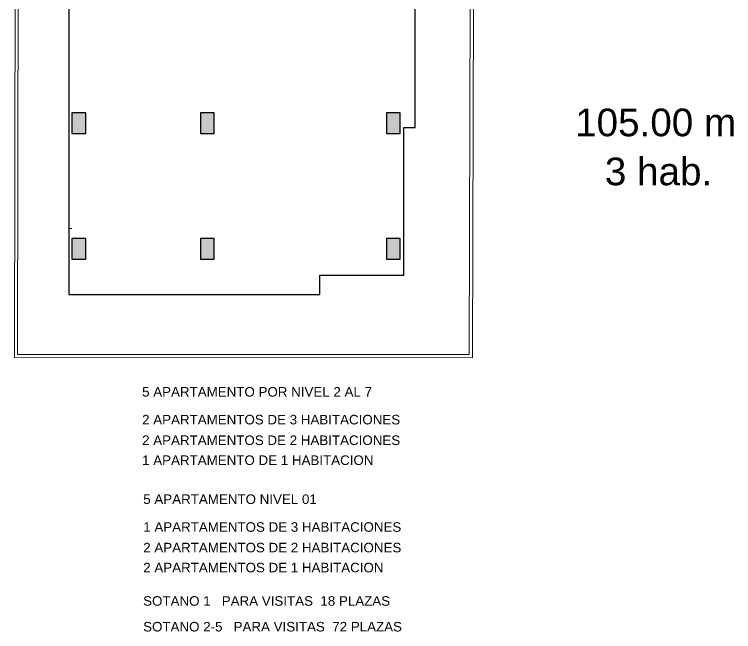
# Model space of a CAD drawing. Header units: metres. Extents: x -598 to 357, y -242 to 574.
# Drawn here: x -159.65 to -128.31, y 261.77 to 288.67 of the extents above; entities that cross this region are included whole.
import ezdxf

# ---------------------------------------------------------------- set-up
doc = ezdxf.new("R2010")
doc.units = ezdxf.units.M
for name, color, linetype in [('_TEXTO TITULOS', 251, 'Continuous'), ('APTOS_SPZ_MCH_N2 MUNI$0$DUCTOS', 1, 'Continuous'), ('MINUSV', 7, 'Continuous')]:
    doc.layers.add(name, color=color, linetype=linetype)
doc.layers.add('Muro Mamspoteria', color=5, linetype='Continuous', lineweight=9)
doc.styles.add('TS', font='arial.ttf')

# ---------------------------------------------------------------- blocks, each defined once
blk = doc.blocks.new('columna')
at = {"true_color": 0x939598}
h = blk.add_hatch(color=252, dxfattribs=at)
h.dxf.hatch_style = 1
h.paths.add_polyline_path([(154.747, 259.896), (155.647, 259.896), (155.647, 259.296), (154.747, 259.296)])
at = {"color": 252, "true_color": 0x939598}
blk.add_lwpolyline([(154.747, 259.896), (155.647, 259.896), (155.647, 259.296), (154.747, 259.296), (154.747, 259.896)], dxfattribs=at)

msp = doc.modelspace()

# ---------------------------------------------------------------- linework, layer by layer
at = {"layer": 'APTOS_SPZ_MCH_N2 MUNI$0$DUCTOS'}
msp.add_lwpolyline([(-146.336, 277.307), (-142.679, 277.307), (-142.681, 283.733), (-142.185, 283.734), (-142.183, 289.421), (-142.679, 289.421), (-142.679, 291.871), (-143.079, 291.871), (-143.079, 293.721), (-142.679, 293.721), (-142.679, 308.682), (-143.879, 308.682), (-143.879, 308.432), (-149.439, 308.432), (-149.439, 308.822), (-157.279, 308.822), (-157.279, 276.459), (-146.336, 276.459), (-146.336, 277.307)], dxfattribs=at)
at = {"layer": 'Muro Mamspoteria', "lineweight": 0}
msp.add_line((-157.138, 283.483), (-157.139, 284.383), dxfattribs=at)
msp.add_lwpolyline([(-139.688, 273.7), (-139.579, 315.231), (-146.74, 315.189), (-149.427, 315.197), (-149.66, 315.216), (-150.011, 315.223), (-154.757, 315.228), (-157.518, 315.237), (-159.574, 315.231), (-159.649, 273.709), (-139.688, 273.7)], dxfattribs=at)
msp.add_lwpolyline([(-139.828, 273.84), (-139.72, 315.09), (-146.74, 315.049), (-149.433, 315.057), (-149.667, 315.076), (-150.012, 315.083), (-154.758, 315.088), (-157.518, 315.097), (-159.434, 315.091), (-159.508, 273.849)], close=True, dxfattribs=at)
at = {"layer": 'Muro Mamspoteria'}
msp.add_lwpolyline([(-157.279, 279.33), (-157.139, 279.33)], dxfattribs=at)

# ---------------------------------------------------------------- block references
at = {"layer": 'MINUSV', "xscale": -1, "rotation": 270}
for p in [(-416.435, 128.736), (-410.835, 128.736), (-402.735, 128.736), (-416.435, 123.26), (-410.835, 123.26), (-402.735, 123.26)]:
    msp.add_blockref('columna', p, dxfattribs=at)

# ---------------------------------------------------------------- texts
at = {"layer": '_TEXTO TITULOS', "color": 3, "style": 'TS'}
for s, p in [('105.00 m  ', (-135.217, 283.356)), ('3 hab.', (-133.922, 281.221))]:
    msp.add_text(s, height=1.2048, dxfattribs=at).set_placement(p)
at = {"layer": '_TEXTO TITULOS', "style": 'TS'}
for s, p in [('5 APARTAMENTO POR NIVEL 2 AL 7', (-154.083, 272.012)), ('2 APARTAMENTOS DE 3 HABITACIONES', (-154.083, 270.8)), ('2 APARTAMENTOS DE 2 HABITACIONES', (-154.083, 269.903)), ('1 APARTAMENTO DE 1 HABITACION', (-154.083, 269.033)), ('5 APARTAMENTO NIVEL 01', (-154.034, 267.334)), ('1 APARTAMENTOS DE 3 HABITACIONES', (-154.034, 266.122)), ('2 APARTAMENTOS DE 2 HABITACIONES', (-154.034, 265.225)), ('2 APARTAMENTOS DE 1 HABITACION', (-154.034, 264.355)), ('SOTANO 1   PARA VISITAS  18 PLAZAS', (-154.038, 262.9)), ('SOTANO 2-5   PARA VISITAS  72 PLAZAS', (-154.038, 261.778))]:
    msp.add_text(s, height=0.41626, dxfattribs=at).set_placement(p)

doc.saveas('drawing.dxf')
